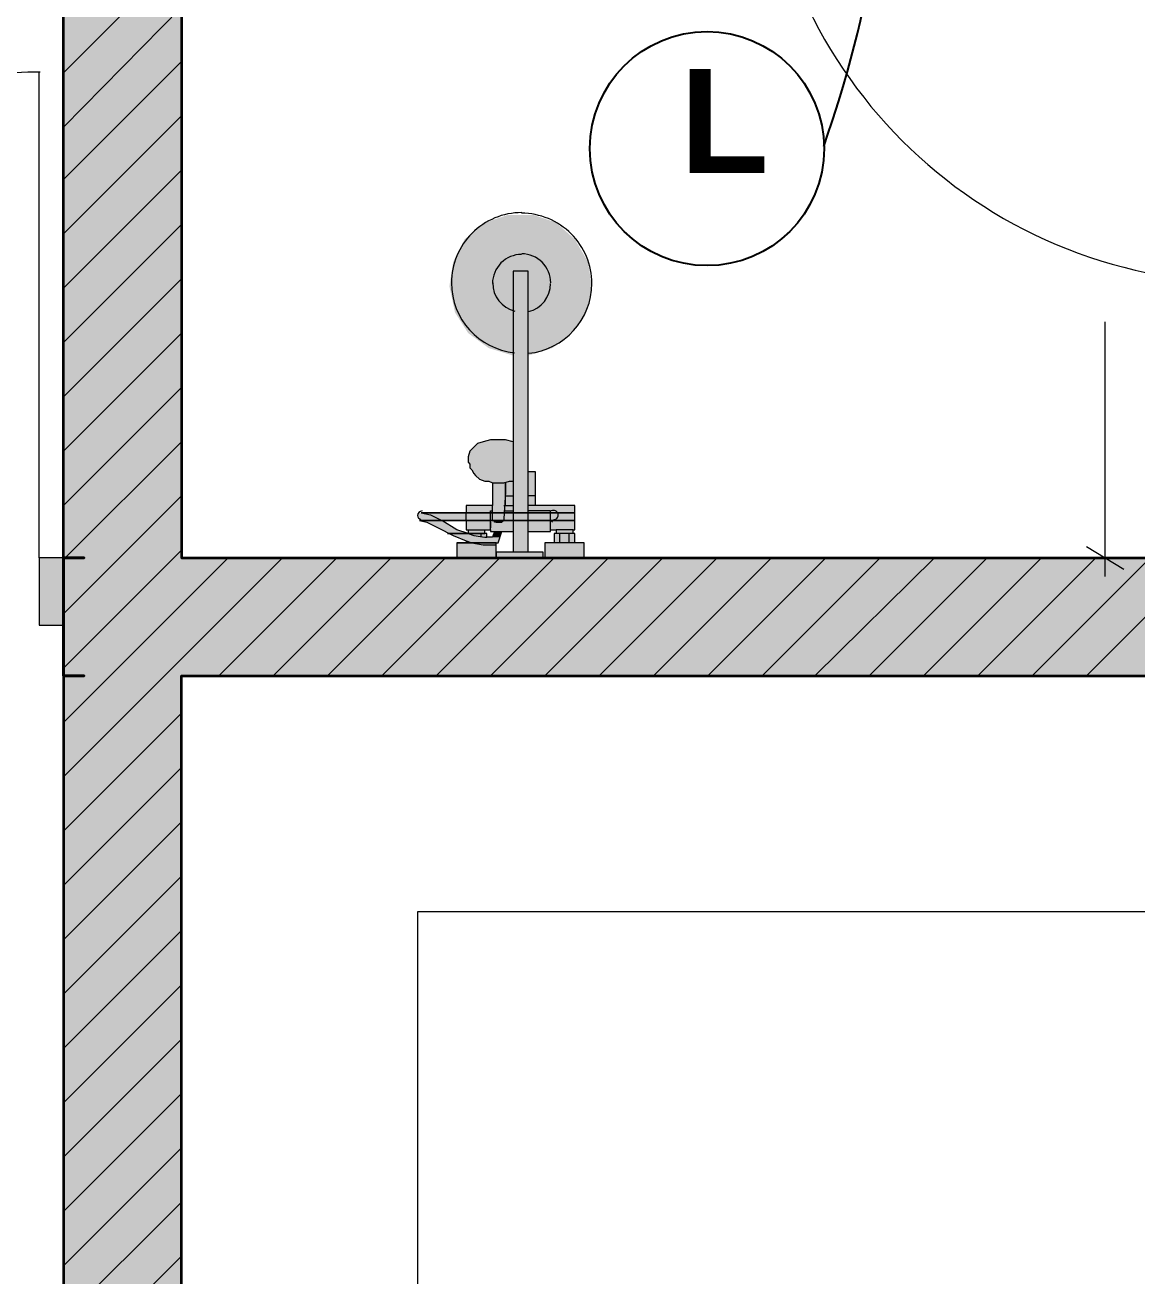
# Model space of a CAD drawing. Header units: millimetres. Extents: x 0 to 72213, y -495 to 58962.
# Drawn here: x 15069 to 18838, y 48673 to 52914 of the extents above; entities that cross this region are included whole.
import ezdxf

# ---------------------------------------------------------------- set-up
doc = ezdxf.new("R2010")
doc.units = ezdxf.units.MM
doc.header["$MEASUREMENT"] = 0
doc.layers.add('PDF_Geometry', color=7, linetype='Continuous', true_color=0xfd8379)
doc.layers.add('PDF_Solid Fills', color=7, linetype='Continuous', true_color=0xffffff)
doc.layers.add('PDF_Text', color=7, linetype='Continuous')
doc.styles.add('PDF ArialNarrow Bold', font='arialbd.ttf')

msp = doc.modelspace()

# ---------------------------------------------------------------- linework, layer by layer
at = {"layer": 'PDF_Geometry', "color": 7, "lineweight": 35}
for points in [[(15269.3, 51107.7), (15199.4, 51107.7), (15269.3, 51107.7), (15199.4, 51107.7), (15199.4, 56409.9), (13199.2, 56409.9), (13199.2, 56511.5), (13199.2, 56613.1), (13199.2, 56809.9), (13294.5, 56809.9)], [(13199.2, 56809.9), (16850.4, 56809.9), (16850.4, 56714.7), (16850.4, 56409.9), (15599.4, 56409.9), (15599.4, 54060.4), (19396.6, 54060.4), (19396.6, 53762), (15599.4, 53762), (15599.4, 51107.7), (19199.8, 51107.7), (19199.8, 51958.6), (19428.4, 51958.6), (19199.8, 51958.6), (19199.8, 51882.4), (19199.8, 51958.6)], [(15199.4, 51107.7), (15199.4, 50879.1), (15199.4, 51107.7), (15199.4, 50879.1), (15199.4, 50707.7), (15199.4, 50879.1), (15199.4, 50707.7)], [(15269.3, 50707.7), (15199.4, 50707.7), (15269.3, 50707.7), (15199.4, 50707.7), (15199.4, 44707.1), (15269.3, 44707.1), (15199.4, 44707.1), (15269.3, 44707.1)], [(16850.4, 44307.1), (16945.6, 44307.1), (16945.6, 44503.9), (16945.6, 44605.5), (16945.6, 44707.1), (15599.4, 44707.1), (15599.4, 50707.7), (23098.6, 50707.7), (23098.6, 44707.1)]]:
    msp.add_lwpolyline(points, dxfattribs=at)
at = {"layer": 'PDF_Geometry', "lineweight": 9}
for points in [[(15199.4, 52752.4), (15599.4, 53152.4)], [(15199.4, 52568.2), (15599.4, 52974.6)], [(15199.4, 52390.4), (15599.4, 52790.5)], [(15199.4, 52206.3), (15599.4, 52606.3)], [(15199.4, 52022.1), (15599.4, 52422.2)], [(15199.4, 51838), (15599.4, 52238)], [(15199.4, 51653.8), (15599.4, 52053.9)], [(15199.4, 51469.7), (15599.4, 51869.7)], [(15199.4, 51285.5), (15599.4, 51685.6)], [(15199.4, 51101.4), (15205.8, 51107.7), (15599.4, 51501.4)], [(15199.4, 50917.2), (15389.9, 51107.7), (15599.4, 51317.3)], [(15199.4, 50733.1), (15574, 51107.7), (15599.4, 51133.1)], [(15199.4, 50364.8), (15542.3, 50707.7), (15942.3, 51107.7)], [(15199.4, 50549), (15358.1, 50707.7), (15758.2, 51107.7)], [(15726.4, 50707.7), (16126.5, 51107.7)], [(15910.6, 50707.7), (16310.6, 51107.7)], [(16094.7, 50707.7), (16494.8, 51107.7)], [(16278.9, 50707.7), (16678.9, 51107.7)], [(16463, 50707.7), (16863.1, 51107.7)], [(16647.2, 50707.7), (17047.2, 51107.7)], [(16831.3, 50707.7), (17231.4, 51107.7)], [(17015.5, 50707.7), (17415.5, 51107.7)], [(17199.6, 50707.7), (17599.6, 51107.7)], [(17383.7, 50707.7), (17783.8, 51107.7)], [(17567.9, 50707.7), (17967.9, 51107.7)], [(17745.7, 50707.7), (18152.1, 51107.7)], [(17929.8, 50707.7), (18329.9, 51107.7)], [(18114, 50707.7), (18514, 51107.7)], [(18298.1, 50707.7), (18698.2, 51107.7)], [(18482.3, 50707.7), (18882.3, 51107.7)], [(18666.4, 50707.7), (19066.5, 51107.7)], [(15199.4, 50180.7), (15599.4, 50580.7)], [(15199.4, 49996.5), (15599.4, 50396.6)], [(15199.4, 49812.4), (15599.4, 50212.4)], [(15199.4, 49628.2), (15599.4, 50028.3)], [(15199.4, 49444.1), (15599.4, 49844.1)], [(15199.4, 49259.9), (15599.4, 49660)], [(15199.4, 49075.8), (15599.4, 49475.8)], [(15199.4, 48891.6), (15599.4, 49291.7)], [(15199.4, 48707.5), (15599.4, 49107.5)], [(15199.4, 48523.4), (15599.4, 48923.4)], [(15199.4, 48339.2), (15599.4, 48739.3)]]:
    msp.add_lwpolyline(points, dxfattribs=at)
at = {"layer": 'PDF_Geometry', "color": 30, "lineweight": 18, "true_color": 0xff6600}
msp.add_lwpolyline([(15116.9, 51107.7), (15116.9, 52752.4)], dxfattribs=at)
at = {"layer": 'PDF_Geometry', "color": 39, "lineweight": 13, "true_color": 0x563838}
for points in [[(16752.6, 52278.2, 0.414214), (16514.5, 52040.1, 0.384889), (16728.7, 51803.2)], [(16775.8, 51801.1, 0.385057), (16990.1, 52037.9, 0.414382), (16751.9, 52276.1)], [(16415.4, 51266.5, 0.412553), (16399.5, 51250.7, 0.323804), (16411.2, 51237.6)], [(16860.6, 51236.8, 0.414603), (16876.4, 51252.7, 0.416683), (16860.5, 51268.6, 0.13072), (16852.7, 51266.5)]]:
    msp.add_lwpolyline(points, format="xyb", dxfattribs=at)
for points in [[(16405.9, 51234.7), (16431.3, 51228.4), (16469.4, 51209.3), (16520.2, 51183.9), (16564.6, 51164.9), (16564.6, 51158.5), (16532.9, 51158.5), (16532.9, 51107.7), (16666.2, 51107.7), (16666.2, 51152.2), (16666.2, 51158.5), (16672.6, 51158.5), (16685.3, 51196.6), (16723.4, 51196.6), (16723.4, 51126.8), (16666.2, 51126.8), (16666.2, 51107.7), (16825, 51107.7), (16825, 51126.8), (16774.2, 51126.8), (16774.2, 51196.6), (16850.4, 51196.6), (16850.4, 51203), (16869.4, 51203), (16869.4, 51190.3), (16863.1, 51190.3), (16863.1, 51158.5), (16831.3, 51158.5), (16831.3, 51107.7), (16964.7, 51107.7), (16964.7, 51158.5), (16932.9, 51158.5), (16932.9, 51190.3), (16926.6, 51190.3), (16926.6, 51203), (16932.9, 51203), (16932.9, 51285.5), (16799.6, 51285.5), (16799.6, 51399.8), (16793.2, 51399.8), (16786.9, 51399.8), (16780.5, 51399.8), (16774.2, 51399.8), (16774.2, 51793.5), (16774.2, 52079.3), (16723.4, 52079.3), (16723.4, 51793.5), (16723.4, 51501.4), (16698, 51507.8), (16672.6, 51507.8), (16647.2, 51507.8), (16621.8, 51501.4), (16602.7, 51495.1), (16590, 51482.4), (16577.3, 51469.7), (16571, 51450.6), (16571, 51431.6), (16577.3, 51425.2), (16577.3, 51412.5), (16583.7, 51406.2), (16590, 51393.5), (16596.4, 51387.1), (16609.1, 51374.4), (16628.1, 51368.1), (16640.8, 51368.1), (16653.5, 51361.7), (16653.5, 51330), (16653.5, 51285.5), (16564.6, 51285.5), (16564.6, 51260.1), (16412.2, 51260.1), (16444, 51253.8), (16482.1, 51234.7)], [(16723.4, 51501.4), (16723.4, 51196.6)], [(16653.5, 51361.7), (16672.6, 51361.7), (16691.6, 51361.7), (16710.7, 51368.1), (16717, 51368.1), (16723.4, 51368.1)], [(16723.4, 51393.5), (16723.4, 51393.5)], [(16723.4, 51368.1), (16723.4, 51368.1)], [(16774.2, 51196.6), (16774.2, 51399.8)], [(16698, 51285.5), (16698, 51361.7), (16698, 51330), (16691.6, 51241.1), (16691.6, 51234.7), (16685.3, 51228.4), (16678.9, 51228.4), (16666.2, 51228.4), (16672.6, 51228.4), (16678.9, 51228.4), (16685.3, 51228.4)], [(16666.2, 51228.4), (16659.9, 51228.4), (16659.9, 51234.7), (16653.5, 51234.7), (16653.5, 51241.1), (16653.5, 51285.5)], [(16691.6, 51285.5), (16723.4, 51285.5)], [(16698, 51317.3), (16723.4, 51317.3)], [(16799.6, 51317.3), (16774.2, 51317.3)], [(16799.6, 51285.5), (16774.2, 51285.5)], [(16564.6, 51234.7), (16564.6, 51260.1)], [(16647.2, 51203), (16647.2, 51266.5), (16653.5, 51266.5)], [(16691.6, 51266.5), (16723.4, 51266.5)], [(16850.4, 51203), (16850.4, 51266.5), (16774.2, 51266.5)], [(16571, 51203), (16628.1, 51203)], [(16647.2, 51228.4), (16647.2, 51222), (16647.2, 51215.7), (16647.2, 51209.3)], [(16666.2, 51228.4), (16666.2, 51228.4)], [(16856.7, 51228.4), (16850.4, 51234.7)], [(16926.6, 51203), (16869.4, 51203)], [(16564.6, 51164.9), (16583.7, 51158.5), (16621.8, 51152.2), (16634.5, 51152.2), (16659.9, 51152.2), (16666.2, 51152.2)], [(16577.3, 51158.5), (16564.6, 51158.5)], [(16571, 51190.3), (16590, 51183.9), (16628.1, 51177.6), (16634.5, 51177.6)], [(16628.1, 51190.3), (16615.4, 51190.3), (16577.3, 51190.3)], [(16577.3, 51190.3), (16577.3, 51190.3)], [(16583.7, 51158.5), (16583.7, 51158.5)], [(16615.4, 51177.6), (16615.4, 51190.3)], [(16659.9, 51196.6), (16685.3, 51196.6)], [(16932.9, 51158.5), (16863.1, 51158.5)], [(16926.6, 51190.3), (16869.4, 51190.3)], [(16882.1, 51158.5), (16882.1, 51190.3)], [(16913.9, 51158.5), (16913.9, 51190.3)], [(16774.2, 51126.8), (16723.4, 51126.8)]]:
    msp.add_lwpolyline(points, dxfattribs=at)
at = {"layer": 'PDF_Geometry', "color": 7, "lineweight": 13}
for points in [[(18729.9, 51044.2), (18729.9, 51107.7), (18729.9, 51907.8)], [(18666.4, 51145.8), (18793.4, 51069.6)], [(18825.2, 51107.7), (18634.7, 51107.7)], [(15599.4, 49907.6), (15599.4, 50707.7), (23098.6, 50707.7), (23098.6, 49907.6), (16399.5, 49907.6), (16399.5, 44707.1), (15599.4, 44707.1), (15599.4, 50707.7), (16399.5, 50707.7)]]:
    msp.add_lwpolyline(points, dxfattribs=at)
at = {"layer": 'PDF_Geometry', "color": 7, "lineweight": 0, "true_color": 0xffffff}
for points in [[(16932.9, 51260.1), (16412.2, 51260.1), (16932.9, 51260.1)], [(16932.9, 51234.7), (16405.9, 51234.7), (16932.9, 51234.7)], [(16482.1, 51234.7), (16405.9, 51234.7), (16482.1, 51234.7)], [(16628.1, 51190.3), (16501.1, 51190.3), (16628.1, 51190.3)], [(16666.2, 51158.5), (16532.9, 51158.5), (16666.2, 51158.5)]]:
    msp.add_lwpolyline(points, dxfattribs=at)
at = {"layer": 'PDF_Geometry', "color": 39, "lineweight": 13, "true_color": 0x563838}
for points in [[(16571, 51190.3), (16532.9, 51203), (16482.1, 51234.7), (16564.6, 51234.7), (16564.6, 51203), (16571, 51203)], [(16659.9, 51196.6), (16653.5, 51177.6), (16634.5, 51177.6), (16634.5, 51190.3), (16628.1, 51190.3), (16628.1, 51203), (16647.2, 51203), (16647.2, 51196.6)]]:
    msp.add_lwpolyline(points, close=True, dxfattribs=at)
at = {"layer": 'PDF_Geometry', "color": 30, "lineweight": 20, "true_color": 0xff6600}
msp.add_lwpolyline([(15199.4, 51107.7), (15116.9, 51107.7), (15116.9, 50879.1), (15199.4, 50879.1)], close=True, dxfattribs=at)
at = {"layer": 'PDF_Geometry', "color": 1, "lineweight": 25}
msp.add_circle((17380.6, 52495.2), 396.9, dxfattribs=at)
msp.add_arc((13952.2, 53849.9), 4054.4, 340.5872, 20.506, dxfattribs=at)
at = {"layer": 'PDF_Geometry', "color": 30, "lineweight": 18, "true_color": 0xff6600}
for centre, start, end in [((19203, 53682.6), 180, 270), ((15120.6, 51113), 90, 180)]:
    msp.add_arc(centre, 1641.4, start, end, dxfattribs=at)
at = {"layer": 'PDF_Geometry', "color": 39, "lineweight": 13, "true_color": 0x563838}
for centre, start, end in [((16751.9, 52038), 89.9843, 180.0175), ((16752.6, 52040.1), 359.9451, 90.0549), ((16752.6, 52040.1), 180.044, 256.1132), ((16751.9, 52038), 283.8384, 0.0046)]:
    msp.add_arc(centre, 98.4, start, end, dxfattribs=at)
at = {"layer": 'PDF_Solid Fills', "transparency": 33554559}
for points in [[(15199.4, 51107.7), (15599.4, 51107.7), (15199.4, 56409.9)], [(15599.4, 51107.7), (15199.4, 56409.9), (15599.4, 56409.9)], [(16704.3, 52269.8), (16869.4, 52244.4), (16628.1, 52244.4)], [(16793.2, 52269.8), (16704.3, 52269.8), (16869.4, 52244.4)], [(16628.1, 52244.4), (16932.9, 52187.2), (16558.3, 52187.2)], [(16869.4, 52244.4), (16628.1, 52244.4), (16932.9, 52187.2)], [(16558.3, 52187.2), (16977.4, 52111), (16520.2, 52111)], [(16932.9, 52187.2), (16558.3, 52187.2), (16977.4, 52111)], [(16520.2, 52111), (16990.1, 52028.5), (16507.5, 52028.5)], [(16977.4, 52111), (16520.2, 52111), (16990.1, 52028.5)], [(16990.1, 52028.5), (16507.5, 52028.5), (16971, 51939.6)], [(16507.5, 52028.5), (16971, 51939.6), (16526.5, 51939.6)], [(16971, 51939.6), (16526.5, 51939.6), (16920.2, 51869.7)], [(16526.5, 51939.6), (16920.2, 51869.7), (16571, 51869.7)], [(16920.2, 51869.7), (16571, 51869.7), (16856.7, 51818.9)], [(16571, 51869.7), (16856.7, 51818.9), (16640.8, 51818.9)], [(16856.7, 51818.9), (16640.8, 51818.9), (16774.2, 51793.5)], [(16640.8, 51818.9), (16774.2, 51793.5), (16723.4, 51793.5)], [(16774.2, 51793.5), (16723.4, 51793.5), (16774.2, 51501.4)], [(16723.4, 51793.5), (16774.2, 51501.4), (16723.4, 51501.4)], [(16602.7, 51495.1), (16774.2, 51482.4), (16590, 51482.4)], [(16621.8, 51501.4), (16774.2, 51495.1), (16602.7, 51495.1)], [(16774.2, 51495.1), (16602.7, 51495.1), (16774.2, 51482.4)], [(16647.2, 51507.8), (16723.4, 51501.4), (16621.8, 51501.4)], [(16774.2, 51501.4), (16621.8, 51501.4), (16774.2, 51495.1)], [(16672.6, 51507.8), (16698, 51507.8), (16647.2, 51507.8)], [(16698, 51507.8), (16647.2, 51507.8), (16723.4, 51501.4)], [(16577.3, 51469.7), (16774.2, 51450.6), (16571, 51450.6)], [(16590, 51482.4), (16774.2, 51469.7), (16577.3, 51469.7)], [(16774.2, 51469.7), (16577.3, 51469.7), (16774.2, 51450.6)], [(16774.2, 51482.4), (16590, 51482.4), (16774.2, 51469.7)], [(16774.2, 51450.6), (16571, 51450.6), (16774.2, 51431.6)], [(16571, 51450.6), (16774.2, 51431.6), (16571, 51431.6)], [(16774.2, 51431.6), (16571, 51431.6), (16774.2, 51425.2)], [(16571, 51431.6), (16774.2, 51425.2), (16577.3, 51425.2)], [(16774.2, 51425.2), (16577.3, 51425.2), (16774.2, 51412.5)], [(16577.3, 51425.2), (16774.2, 51412.5), (16577.3, 51412.5)], [(16774.2, 51412.5), (16577.3, 51412.5), (16774.2, 51406.2)], [(16577.3, 51412.5), (16774.2, 51406.2), (16583.7, 51406.2)], [(16774.2, 51406.2), (16583.7, 51406.2), (16774.2, 51399.8)], [(16583.7, 51406.2), (16774.2, 51399.8), (16583.7, 51399.8)], [(16799.6, 51399.8), (16583.7, 51399.8), (16799.6, 51393.5)], [(16583.7, 51399.8), (16799.6, 51393.5), (16590, 51393.5)], [(16799.6, 51393.5), (16590, 51393.5), (16799.6, 51387.1)], [(16590, 51393.5), (16799.6, 51387.1), (16596.4, 51387.1)], [(16799.6, 51387.1), (16596.4, 51387.1), (16799.6, 51374.4)], [(16596.4, 51387.1), (16799.6, 51374.4), (16609.1, 51374.4)], [(16799.6, 51374.4), (16609.1, 51374.4), (16799.6, 51368.1)], [(16609.1, 51374.4), (16799.6, 51368.1), (16628.1, 51368.1)], [(16799.6, 51368.1), (16628.1, 51368.1), (16640.8, 51368.1)], [(16628.1, 51368.1), (16799.6, 51368.1), (16799.6, 51368.1)], [(16799.6, 51368.1), (16640.8, 51368.1), (16799.6, 51361.7)], [(16640.8, 51368.1), (16799.6, 51361.7), (16653.5, 51361.7)], [(16799.6, 51361.7), (16653.5, 51361.7), (16799.6, 51330)], [(16653.5, 51361.7), (16799.6, 51330), (16653.5, 51330)], [(16799.6, 51330), (16653.5, 51330), (16799.6, 51285.5)], [(16653.5, 51330), (16799.6, 51285.5), (16653.5, 51285.5)], [(16932.9, 51285.5), (16564.6, 51285.5), (16932.9, 51260.1)], [(16564.6, 51285.5), (16932.9, 51260.1), (16564.6, 51260.1)], [(16412.2, 51260.1), (16932.9, 51260.1), (16399.5, 51260.1)], [(16932.9, 51260.1), (16399.5, 51260.1), (16932.9, 51253.8)], [(16399.5, 51260.1), (16932.9, 51253.8), (16399.5, 51253.8)], [(16932.9, 51253.8), (16399.5, 51253.8), (16932.9, 51241.1)], [(16399.5, 51253.8), (16932.9, 51241.1), (16399.5, 51241.1)], [(16932.9, 51241.1), (16399.5, 51241.1), (16932.9, 51234.7)], [(16399.5, 51241.1), (16932.9, 51234.7), (16405.9, 51234.7)], [(16405.9, 51234.7), (16932.9, 51234.7), (16932.9, 51234.7)], [(16405.9, 51234.7), (16482.1, 51234.7), (16412.2, 51234.7)], [(16482.1, 51234.7), (16412.2, 51234.7), (16494.8, 51228.4)], [(16412.2, 51234.7), (16494.8, 51228.4), (16431.3, 51228.4)], [(16494.8, 51228.4), (16431.3, 51228.4), (16520.2, 51209.3)], [(16431.3, 51228.4), (16520.2, 51209.3), (16469.4, 51209.3)], [(16520.2, 51209.3), (16469.4, 51209.3), (16532.9, 51203)], [(16469.4, 51209.3), (16532.9, 51203), (16482.1, 51203)], [(16532.9, 51203), (16482.1, 51203), (16558.3, 51196.6)], [(16482.1, 51203), (16558.3, 51196.6), (16494.8, 51196.6)], [(16932.9, 51234.7), (16564.6, 51234.7), (16932.9, 51203)], [(16564.6, 51234.7), (16932.9, 51203), (16564.6, 51203)], [(16628.1, 51203), (16571, 51203), (16628.1, 51196.6)], [(16571, 51203), (16628.1, 51196.6), (16571, 51196.6)], [(16850.4, 51203), (16647.2, 51203), (16850.4, 51196.6)], [(16647.2, 51203), (16850.4, 51196.6), (16647.2, 51196.6)], [(16926.6, 51203), (16869.4, 51203), (16926.6, 51190.3)], [(16869.4, 51203), (16926.6, 51190.3), (16869.4, 51190.3)], [(16558.3, 51196.6), (16494.8, 51196.6), (16571, 51190.3)], [(16494.8, 51196.6), (16571, 51190.3), (16501.1, 51190.3)], [(16501.1, 51190.3), (16628.1, 51190.3), (16507.5, 51190.3)], [(16634.5, 51190.3), (16507.5, 51190.3), (16634.5, 51183.9)], [(16507.5, 51190.3), (16634.5, 51183.9), (16520.2, 51183.9)], [(16634.5, 51183.9), (16520.2, 51183.9), (16634.5, 51177.6)], [(16520.2, 51183.9), (16634.5, 51177.6), (16539.2, 51177.6)], [(16532.9, 51158.5), (16672.6, 51158.5), (16672.6, 51158.5)], [(16672.6, 51158.5), (16672.6, 51158.5), (16532.9, 51158.5)], [(16532.9, 51158.5), (16666.2, 51158.5), (16666.2, 51158.5)], [(16666.2, 51158.5), (16666.2, 51158.5), (16532.9, 51158.5)], [(16666.2, 51158.5), (16532.9, 51158.5), (16672.6, 51158.5)], [(16666.2, 51158.5), (16532.9, 51158.5), (16666.2, 51152.2)], [(16532.9, 51158.5), (16666.2, 51152.2), (16532.9, 51152.2)], [(16539.2, 51177.6), (16634.5, 51177.6), (16634.5, 51177.6)], [(16634.5, 51177.6), (16634.5, 51177.6), (16539.2, 51177.6)], [(16678.9, 51177.6), (16539.2, 51177.6), (16672.6, 51164.9)], [(16539.2, 51177.6), (16672.6, 51164.9), (16564.6, 51164.9)], [(16672.6, 51164.9), (16564.6, 51164.9), (16672.6, 51158.5)], [(16564.6, 51164.9), (16672.6, 51158.5), (16564.6, 51158.5)], [(16564.6, 51158.5), (16672.6, 51158.5), (16672.6, 51158.5)], [(16672.6, 51158.5), (16672.6, 51158.5), (16564.6, 51158.5)], [(16628.1, 51196.6), (16571, 51196.6), (16628.1, 51190.3)], [(16571, 51196.6), (16628.1, 51190.3), (16571, 51190.3)], [(16678.9, 51177.6), (16653.5, 51177.6), (16634.5, 51177.6)], [(16634.5, 51177.6), (16678.9, 51177.6), (16678.9, 51177.6)], [(16678.9, 51177.6), (16678.9, 51177.6), (16634.5, 51177.6)], [(16659.9, 51196.6), (16678.9, 51177.6), (16653.5, 51177.6)], [(16653.5, 51177.6), (16678.9, 51177.6), (16678.9, 51177.6)], [(16685.3, 51196.6), (16659.9, 51196.6), (16678.9, 51177.6)], [(16774.2, 51196.6), (16723.4, 51196.6), (16774.2, 51126.8)], [(16723.4, 51196.6), (16774.2, 51126.8), (16723.4, 51126.8)], [(16964.7, 51158.5), (16831.3, 51158.5), (16964.7, 51107.7)], [(16831.3, 51158.5), (16964.7, 51107.7), (16831.3, 51107.7)], [(16932.9, 51190.3), (16863.1, 51190.3), (16932.9, 51158.5)], [(16863.1, 51190.3), (16932.9, 51158.5), (16863.1, 51158.5)], [(16666.2, 51152.2), (16532.9, 51152.2), (16666.2, 51107.7)], [(16532.9, 51152.2), (16666.2, 51107.7), (16532.9, 51107.7)], [(16825, 51126.8), (16666.2, 51126.8), (16825, 51107.7)], [(16666.2, 51126.8), (16825, 51107.7), (16666.2, 51107.7)], [(15199.4, 51107.7), (15199.4, 50879.1), (15116.9, 51107.7)], [(15199.4, 50879.1), (15116.9, 51107.7), (15116.9, 50879.1)], [(15199.4, 51107.7), (15199.4, 50707.7), (24101.9, 51107.7)], [(15199.4, 50707.7), (24101.9, 51107.7), (24101.9, 50707.7)], [(15199.4, 44707.1), (15599.4, 44707.1), (15199.4, 50707.7)], [(15599.4, 44707.1), (15199.4, 50707.7), (15599.4, 50707.7)]]:
    msp.add_solid(points, dxfattribs=at)

# ---------------------------------------------------------------- texts
at = {"layer": 'PDF_Text', "color": 1, "insert": (17289.2, 52588.6), "char_height": 352.1, "attachment_point": 4, "style": 'PDF ArialNarrow Bold'}
msp.add_mtext('L', dxfattribs=at)

doc.saveas('drawing.dxf')
